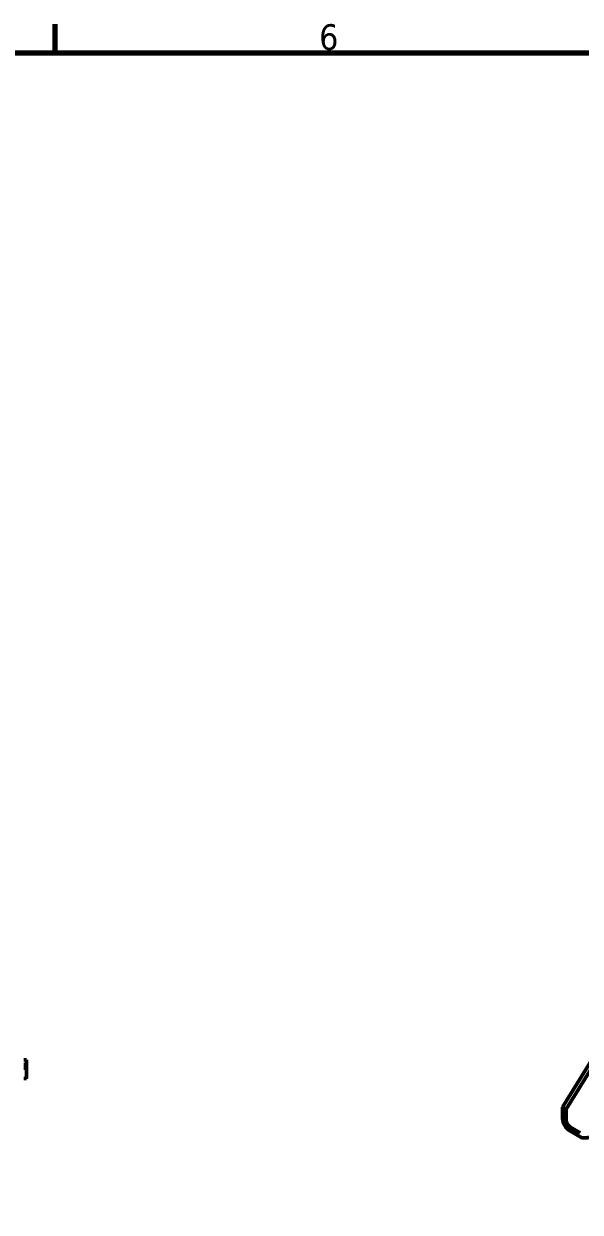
# Model space of a CAD drawing. Header units: millimetres. Extents: x 2121 to 4904, y 892 to 1933.
# Drawn here: x 2879.2 to 3036, y 1585.1 to 1920.1 of the extents above; entities that cross this region are included whole.
import ezdxf

# ---------------------------------------------------------------- set-up
doc = ezdxf.new("R2010")
doc.units = ezdxf.units.MM
doc.header["$LTSCALE"] = 1.8
doc.layers.add('경계(ISO)', color=7, linetype='Continuous', lineweight=70)
doc.layers.add('외형선(ISO)', color=7, linetype='Continuous', lineweight=50)
doc.styles.add('주 텍스트 (ISO)', font='')
doc.styles.get('주 텍스트 (ISO)').set_extended_font_data('Tahoma')

# ---------------------------------------------------------------- blocks, each defined once
blk = doc.blocks.new('경계 Default Border')
at = {"layer": '경계(ISO)'}
blk.add_line((371.25, 410), (371.25, 413.8999938964844), dxfattribs=at)
at = {"layer": '경계(ISO)', "flags": 128}
blk.add_lwpolyline([(10, 10), (10, 410), (584.0000152587891, 410), (584.0000152587891, 10), (10, 10)], dxfattribs=at)
at = {"layer": '경계(ISO)', "insert": (407.2857914829702, 410.3262560764327), "char_height": 3.499999940395355, "attachment_point": 7, "style": '주 텍스트 (ISO)'}
blk.add_mtext('6', dxfattribs=at)

msp = doc.modelspace()

# ---------------------------------------------------------------- linework, layer by layer
at = {"layer": '외형선(ISO)', "color": 7}
for p, q in [((2879.178593103927, 1628.019375506261), (2879.928593103924, 1628.019375506261)), ((2879.178593103927, 1626.707968367895), (2879.928593103923, 1626.707968367895)), ((2879.178593103927, 1625.72441301412), (2879.928593103923, 1625.72441301412)), ((2879.178593103927, 1622.769375595668), (2879.928593103923, 1622.769375595668)), ((2879.928593103922, 1624.609716946509), (2879.928593103922, 1624.080782734035))]:
    msp.add_line(p, q, dxfattribs=at)
at = {"layer": '외형선(ISO)'}
for p, q in [((3039.30897994692, 1628.070047266221), (3031.035830607037, 1614.697505973295)), ((3040.327213711828, 1627.482169727953), (3032.054064371946, 1614.109628435027)), ((3031.035830607037, 1614.697505973295), (3031.035830607037, 1611.535991502434)), ((3031.035830607037, 1614.697505973295), (3032.054064371946, 1614.109628435027)), ((3032.054064371946, 1614.109628435027), (3032.054064371946, 1610.948113964167)), ((3035.999720210967, 1607.494333426843), (3033.072298136854, 1609.184481349363)), ((3033.072298136854, 1608.008726272827), (3035.999720210967, 1606.318578350307))]:
    msp.add_line(p, q, dxfattribs=at)
for centre, major_axis, ratio, start_param, end_param in [((3033.072298136854, 1610.360236425899), (-1.439999999999819, 2.494153162899214), 0.5773502691896201, 0.7853981633976703, 2.356194490192564), ((3033.072298136854, 1610.360236425899), (0.7200000000000571, -1.247076581449519), 0.5773502691896203, 3.92699081698701, 5.497787143781856), ((3037.272512417103, 1607.053425273142), (1.79999999999996, 1.55500612386561e-13), 0.57735026918963, 3.926990816986923, 5.497787143781852)]:
    msp.add_ellipse(centre, major_axis=major_axis, ratio=ratio, start_param=start_param, end_param=end_param, dxfattribs=at)
at = {"layer": '외형선(ISO)', "color": 7}
for points, knots in [([(2879.928593103924, 1628.019375506261), (2879.928593103923, 1628.019375506261), (2879.928593103923, 1628.003516422471), (2879.928593103923, 1627.92448083923), (2879.928593103923, 1627.868673646541), (2879.928593103923, 1627.717805392998), (2879.928593103923, 1627.611453188338), (2879.928593103923, 1627.213340880129), (2879.928593103923, 1626.963799491855), (2879.928593103923, 1626.707968367895)], [-0.2492525513823886, -0.2492525513823886, -0.2492525513823886, -0.2492525513823886, -0.1695753122588967, -0.1695753122588967, -0.1037794144159307, -0.1037794144159307, -0.05400173270719817, -0.05400173270719817, 0, 0, 0, 0]), ([(2879.928593103923, 1626.707968367895), (2879.928593103923, 1626.665142327485), (2879.928593103923, 1626.620677230999), (2879.928593103923, 1626.525629519609), (2879.928593103923, 1626.474517491688), (2879.928593103923, 1626.423830154582)], [-0.01923036426498885, -0.01923036426498885, -0.01923036426498885, -0.01923036426498885, -0.01013746742113883, -0.01013746742113883, 0, 0, 0, 0]), ([(2879.928593103923, 1626.423830154582), (2879.928593103923, 1626.355684329681), (2879.928593103923, 1626.288009303295), (2879.928593103923, 1626.15689457984), (2879.928593103923, 1626.094724354867), (2879.928593103923, 1625.915764123161), (2879.928593103923, 1625.813142119281), (2879.928593103923, 1625.72441301412)], [-0.05306697220432698, -0.05306697220432698, -0.05306697220432698, -0.05306697220432698, -0.03943906102643956, -0.03943906102643956, -0.02626191244682126, -0.02626191244682126, 0, 0, 0, 0]), ([(2879.928593103923, 1625.72441301412), (2879.928593103923, 1625.680482127091), (2879.928593103923, 1625.624201820592), (2879.928593103923, 1625.48480854747), (2879.928593103922, 1625.403563606652), (2879.928593103922, 1625.108633205332), (2879.928593103922, 1624.86354198203), (2879.928593103922, 1624.609716946509)], [-0.1009570217565466, -0.1009570217565466, -0.1009570217565466, -0.1009570217565466, -0.07724933477504792, -0.07724933477504792, -0.05337470461027448, -0.05337470461027448, 0, 0, 0, 0]), ([(2879.928593103922, 1624.080782734035), (2879.928593103922, 1624.036219740425), (2879.928593103922, 1623.990604866555), (2879.928593103922, 1623.895355690933), (2879.928593103922, 1623.846039956541), (2879.928593103922, 1623.796644520721)], [-0.01927353135239434, -0.01927353135239434, -0.01927353135239434, -0.01927353135239434, -0.009879087163964571, -0.009879087163964571, 0, 0, 0, 0]), ([(2879.928593103922, 1623.796644520721), (2879.928593103922, 1623.671812675178), (2879.928593103922, 1623.550449350308), (2879.928593103922, 1623.320081849176), (2879.928593103922, 1623.219670048739), (2879.928593103922, 1623.052969853221), (2879.928593103922, 1622.949973559434), (2879.928593103923, 1622.798714340193), (2879.928593103923, 1622.769375595668), (2879.928593103923, 1622.769375595668)], [-0.1709095601077347, -0.1709095601077347, -0.1709095601077347, -0.1709095601077347, -0.1257169812532175, -0.1257169812532175, -0.08056373965284176, -0.08056373965284176, -0.03993933988779054, -0.03993933988779054, 0, 0, 0, 0])]:
    msp.add_open_spline(points, degree=3, knots=knots, dxfattribs=at)

# ---------------------------------------------------------------- block references
at = {"xscale": 2.0655, "yscale": 2.0655, "zscale": 2.0655}
msp.add_blockref('경계 Default Border', (2121.177649772646, 1065.06181451092), dxfattribs=at)

doc.saveas('drawing.dxf')
